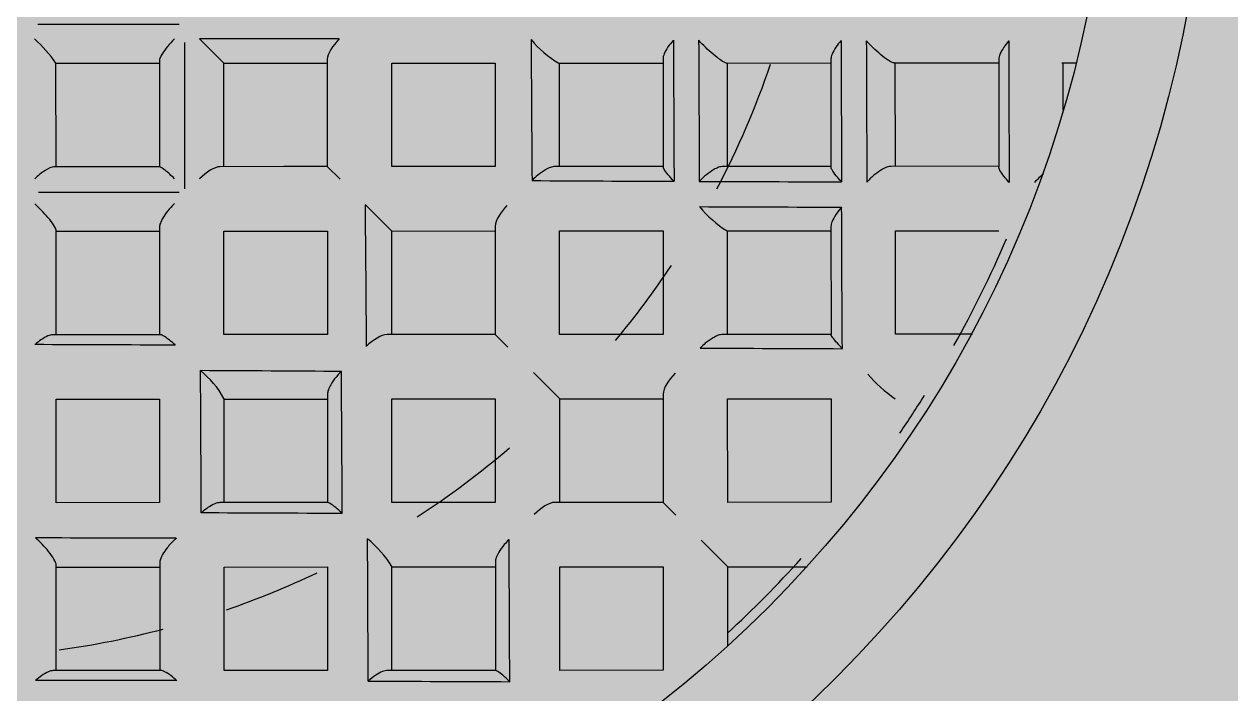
# Model space of a CAD drawing. Header units: millimetres. Extents: x 307301 to 459443, y -2888111 to -2805601.
# Drawn here: x 311709.55 to 311715.54, y -2812707.36 to -2812704.04 of the extents above; entities that cross this region are included whole.
import ezdxf

# ---------------------------------------------------------------- set-up
doc = ezdxf.new("R2010")
doc.units = ezdxf.units.MM
doc.header["$LTSCALE"] = 10
doc.header["$MEASUREMENT"] = 0
for name, color, linetype in [('$DDT_AUDIT_GENERATED_(131)', 7, 'Continuous'), ('$DDT_AUDIT_GENERATED_(159)', 7, 'Continuous'), ('$DDT_AUDIT_GENERATED_(15E)', 7, 'Continuous'), ('$DDT_AUDIT_GENERATED_(224)', 7, 'Continuous'), ('$DDT_AUDIT_GENERATED_(77)', 7, 'Continuous'), ('$DDT_AUDIT_GENERATED_(7E)', 7, 'Continuous'), ('$DDT_AUDIT_GENERATED_(901)', 7, 'Continuous'), ('$DDT_AUDIT_GENERATED_(E33)', 7, 'Continuous'), ('BMA  furniture', 6, 'Continuous'), ('Furniture - Plan', 3, 'Continuous')]:
    doc.layers.add(name, color=color, linetype=linetype)

# ---------------------------------------------------------------- blocks, each defined once
blk = doc.blocks.new('TUFTUFTU')
at = {"layer": 'Furniture - Plan', "ltscale": 0.01}
h = blk.add_hatch(color=250, dxfattribs=at)
h.dxf.hatch_style = 1
h.set_gradient(color1=(51, 51, 51), color2=(105, 105, 105), one_color=1, tint=0.41, name='INVCYLINDER')
edge = h.paths.add_edge_path()
edge.add_arc((1413476.938, -245799), 296.526, 0, 360)
at = {"layer": '$DDT_AUDIT_GENERATED_(131)', "color": 6, "linetype": 'Continuous'}
for start, end in [(132.6956, 137.8704), (145.7477, 147.984), (150.8264, 156.6984)]:
    blk.add_arc((1413476.938, -245799), 11.517, start, end, dxfattribs=at)
at = {"layer": '$DDT_AUDIT_GENERATED_(159)', "color": 6, "linetype": 'Continuous'}
for start, end in [(97.8084, 104.7406), (109.0568, 115.4445), (122.9248, 130.4438), (140.2891, 146.4102), (152.2081, 161.0698)]:
    blk.add_arc((1413476.938, -245799), 8.71, start, end, dxfattribs=at)
at = {"layer": '$DDT_AUDIT_GENERATED_(15E)', "color": 3, "linetype": 'Continuous'}
for radius in [295.946, 295.558]:
    blk.add_circle((1413476.938, -245799), radius, dxfattribs=at)
at = {"layer": '$DDT_AUDIT_GENERATED_(224)', "color": 3, "linetype": 'Continuous'}
for radius in [300, 296.526, 296.132]:
    blk.add_circle((1413476.938, -245799), radius, dxfattribs=at)
at = {"layer": '$DDT_AUDIT_GENERATED_(77)', "color": 6, "linetype": 'Continuous'}
for radius in [20.285, 17.962, 12.581]:
    blk.add_circle((1413476.938, -245799), radius, dxfattribs=at)
blk.add_arc((1413476.938, -245799), 18.03, 345.0261, 285.0261, dxfattribs=at)
at = {"layer": '$DDT_AUDIT_GENERATED_(7E)', "color": 6, "linetype": 'Continuous'}
for radius in [62.905, 61.937]:
    blk.add_circle((1413476.938, -245799), radius, dxfattribs=at)
at = {"layer": '$DDT_AUDIT_GENERATED_(901)', "color": 6, "linetype": 'Continuous'}
for p, q in [((1413469.763, -245790.168), (1413470.789, -245790.167)), ((1413469.764, -245791.193), (1413469.763, -245790.168)), ((1413470.789, -245790.167), (1413470.79, -245791.193)), ((1413471.425, -245790.167), (1413472.498, -245790.166)), ((1413471.428, -245791.24), (1413471.428, -245790.167)), ((1413472.454, -245790.166), (1413472.454, -245791.196)), ((1413473.093, -245791.192), (1413473.092, -245790.166)), ((1413473.092, -245790.166), (1413474.118, -245790.166)), ((1413474.118, -245790.166), (1413474.119, -245791.191)), ((1413474.743, -245790.165), (1413475.814, -245790.165)), ((1413474.757, -245791.23), (1413474.757, -245790.165)), ((1413475.783, -245790.165), (1413475.783, -245791.21)), ((1413469.125, -245790.407), (1413469.125, -245791.194)), ((1413469.125, -245791.194), (1413468.338, -245791.194)), ((1413469.125, -245791.194), (1413469.387, -245791.456)), ((1413470.79, -245791.193), (1413469.764, -245791.193)), ((1413472.454, -245791.192), (1413471.428, -245791.193)), ((1413474.119, -245791.191), (1413473.093, -245791.192)), ((1413475.783, -245791.191), (1413474.757, -245791.191)), ((1413469.639, -245791.707), (1413469.764, -245791.832)), ((1413468.099, -245791.833), (1413469.125, -245791.832)), ((1413468.1, -245792.859), (1413468.099, -245791.833)), ((1413469.125, -245791.832), (1413469.126, -245792.858)), ((1413469.764, -245792.906), (1413469.764, -245791.832)), ((1413469.764, -245791.832), (1413470.838, -245791.832)), ((1413470.79, -245791.832), (1413470.79, -245792.857)), ((1413471.429, -245792.857), (1413471.429, -245791.831)), ((1413471.429, -245791.831), (1413472.454, -245791.831)), ((1413472.454, -245791.831), (1413472.455, -245792.857)), ((1413473.089, -245791.831), (1413474.16, -245791.83)), ((1413473.094, -245792.903), (1413473.093, -245791.831)), ((1413474.119, -245791.83), (1413474.119, -245792.863)), ((1413474.758, -245791.83), (1413475.784, -245791.829)), ((1413474.758, -245792.856), (1413474.758, -245791.83)), ((1413475.784, -245791.829), (1413475.784, -245792.855)), ((1413469.126, -245792.858), (1413468.1, -245792.859)), ((1413470.79, -245792.857), (1413469.764, -245792.858)), ((1413470.79, -245792.857), (1413471.052, -245793.119)), ((1413472.455, -245792.857), (1413471.429, -245792.857)), ((1413474.119, -245792.856), (1413473.094, -245792.856)), ((1413475.784, -245792.855), (1413474.758, -245792.856)), ((1413471.304, -245793.371), (1413471.429, -245793.496)), ((1413466.697, -245793.498), (1413467.461, -245793.498)), ((1413467.461, -245793.498), (1413467.462, -245794.524)), ((1413468.101, -245794.567), (1413468.1, -245793.495)), ((1413468.1, -245793.497), (1413469.173, -245793.497)), ((1413469.126, -245793.497), (1413469.126, -245794.523)), ((1413469.765, -245793.497), (1413470.791, -245793.496)), ((1413469.765, -245794.523), (1413469.765, -245793.497)), ((1413470.791, -245793.496), (1413470.791, -245794.522)), ((1413471.429, -245793.496), (1413472.503, -245793.495)), ((1413471.43, -245794.569), (1413471.429, -245793.496)), ((1413472.455, -245793.495), (1413472.456, -245794.521)), ((1413473.094, -245794.521), (1413473.094, -245793.495)), ((1413473.094, -245793.495), (1413474.12, -245793.495)), ((1413474.12, -245793.495), (1413474.12, -245794.521)), ((1413474.75, -245793.494), (1413475.819, -245793.494)), ((1413474.759, -245794.279), (1413474.758, -245793.494)), ((1413475.784, -245793.494), (1413475.784, -245793.804)), ((1413475.784, -245793.804), (1413475.785, -245794.53)), ((1413474.759, -245794.559), (1413474.759, -245794.279)), ((1413467.462, -245794.524), (1413466.436, -245794.524)), ((1413469.13, -245794.523), (1413468.101, -245794.523)), ((1413470.791, -245794.522), (1413469.765, -245794.523)), ((1413472.456, -245794.521), (1413471.43, -245794.522)), ((1413472.456, -245794.521), (1413472.718, -245794.783)), ((1413474.12, -245794.521), (1413473.094, -245794.521)), ((1413475.785, -245794.52), (1413474.759, -245794.52)), ((1413475.958, -245794.907), (1413474.564, -245794.907)), ((1413472.969, -245795.035), (1413473.095, -245795.16)), ((1413474.507, -245794.94), (1413474.508, -245796.391)), ((1413466.437, -245796.226), (1413466.436, -245795.153)), ((1413466.436, -245795.163), (1413467.505, -245795.162)), ((1413467.462, -245795.162), (1413467.463, -245796.188)), ((1413468.101, -245796.227), (1413468.101, -245795.155)), ((1413468.101, -245795.162), (1413469.171, -245795.162)), ((1413469.127, -245795.162), (1413469.127, -245796.187)), ((1413469.766, -245796.228), (1413469.765, -245795.157)), ((1413469.765, -245795.161), (1413470.838, -245795.161)), ((1413470.791, -245795.161), (1413470.792, -245796.187)), ((1413471.431, -245796.186), (1413471.43, -245795.16)), ((1413471.43, -245795.16), (1413472.456, -245795.16)), ((1413472.456, -245795.16), (1413472.456, -245796.186)), ((1413473.095, -245795.591), (1413473.095, -245795.16)), ((1413473.095, -245795.16), (1413473.526, -245795.16)), ((1413473.526, -245795.16), (1413474.159, -245795.159)), ((1413474.12, -245795.159), (1413474.121, -245796.185)), ((1413474.757, -245795.159), (1413475.807, -245795.159)), ((1413474.76, -245796.206), (1413474.759, -245795.159)), ((1413475.785, -245795.159), (1413475.786, -245796.187)), ((1413473.095, -245796.224), (1413473.095, -245795.591)), ((1413465.798, -245795.719), (1413465.798, -245796.189)), ((1413465.812, -245796.189), (1413465.671, -245796.189)), ((1413467.475, -245796.188), (1413466.437, -245796.189)), ((1413469.137, -245796.187), (1413468.101, -245796.188)), ((1413470.799, -245796.187), (1413469.766, -245796.187)), ((1413472.456, -245796.186), (1413471.431, -245796.186)), ((1413474.121, -245796.185), (1413473.095, -245796.186)), ((1413474.121, -245796.185), (1413474.363, -245796.427)), ((1413475.786, -245796.184), (1413474.76, -245796.185)), ((1413472.976, -245796.427), (1413474.363, -245796.427)), ((1413475.964, -245796.571), (1413474.565, -245796.572))]:
    blk.add_line(p, q, dxfattribs=at)
for centre, radius, start, end in [((1415259.21, -245781.917), 1787.943, 180.260784, 180.305924), ((1414868.102, -245784.23), 1395.425, 180.239399, 180.297288), ((1413476.672, -244820.323), 969.745, 269.876862, 269.959495), ((1413473.436, -245790.575), 1.162, 212.3198, 230.3959), ((1413476.858, -245058.032), 733.448, 269.82308, 269.932155), ((1413479.583, -244324.888), 1466.849, 269.74077, 269.795413), ((1414495.127, -245786.295), 1022.195, 180.304189, 180.383121), ((1414332.802, -245788.051), 858.465, 180.245407, 180.339537), ((1413466.664, -245794.021), 1.411, 40.5105, 55.4572), ((1413474.988, -245792.365), 1.001, 209.8476, 230.5892), ((1413483.718, -243995.311), 1797.851, 269.65697, 269.701513), ((1413461.641, -247540.433), 1747.089, 89.745654, 89.79185), ((1414410.117, -245786.804), 937.434, 180.401846, 180.487663), ((1413477.199, -245307.953), 485.444, 269.69349, 269.85777), ((1413468.51, -245795.505), 1.162, 39.6562, 57.7323), ((1413463.174, -247258.902), 1464.152, 89.756176, 89.811348), ((1413465.537, -245794.515), 0.732, 308.4799, 318.1342), ((1411643.18, -245801.017), 1823.164, 0.144928, 0.188983), ((1411871.796, -245801.424), 1595.962, 0.180084, 0.230369), ((1413463.672, -247163.98), 1368.978, 89.760007, 89.819025), ((1411903.637, -245801.538), 1564.372, 0.187877, 0.239169), ((1412005.115, -245802.647), 1464.311, 0.24395, 0.298697), ((1413465.383, -246773.19), 978.185, 89.667209, 89.749692), ((1412002.879, -245802.985), 1466.799, 0.256692, 0.311337), ((1411673.157, -245807.421), 1797.951, 0.350594, 0.395135), ((1413470.301, -245797.055), 1.001, 39.4629, 60.2045), ((1413476.92, -245795.397), 1.382, 214.8378, 228.0932)]:
    blk.add_arc(centre, radius, start, end, dxfattribs=at)
for points in [[(1413472.689, -245790.06), (1413472.217, -245790.059), (1413471.75, -245790.057), (1413471.286, -245790.055)], [(1413470.838, -245791.832), (1413470.896, -245791.832), (1413470.978, -245791.777), (1413471.044, -245791.713)], [(1413469.646, -245793.112), (1413469.71, -245793.047), (1413469.764, -245792.964), (1413469.764, -245792.906)], [(1413467.988, -245793.356), (1413467.991, -245793.82), (1413467.993, -245794.287), (1413467.995, -245794.758)], [(1413472.503, -245793.495), (1413472.56, -245793.495), (1413472.641, -245793.442), (1413472.707, -245793.379)], [(1413471.314, -245794.774), (1413471.377, -245794.708), (1413471.43, -245794.627), (1413471.43, -245794.569)], [(1413474.159, -245795.159), (1413474.213, -245795.159), (1413474.295, -245795.104), (1413474.362, -245795.04)], [(1413472.976, -245796.427), (1413473.04, -245796.36), (1413473.095, -245796.278), (1413473.095, -245796.224)]]:
    blk.add_open_spline(points, degree=3, dxfattribs=at)
for points, knots in [([(1413471.286, -245790.055), (1413471.287, -245790.056), (1413471.287, -245790.057), (1413471.288, -245790.057), (1413471.312, -245790.08), (1413471.335, -245790.1), (1413471.355, -245790.118), (1413471.374, -245790.134), (1413471.391, -245790.147), (1413471.404, -245790.156), (1413471.414, -245790.163), (1413471.421, -245790.167), (1413471.425, -245790.167)], [0, 0, 0, 0, 0.013084, 0.013084, 0.013084, 0.39311, 0.39311, 0.39311, 0.743636, 0.743636, 0.743636, 1, 1, 1, 1]), ([(1413472.498, -245790.166), (1413472.512, -245790.166), (1413472.529, -245790.162), (1413472.547, -245790.155), (1413472.569, -245790.147), (1413472.592, -245790.134), (1413472.615, -245790.118), (1413472.639, -245790.102), (1413472.663, -245790.083), (1413472.686, -245790.063), (1413472.687, -245790.062), (1413472.688, -245790.061), (1413472.689, -245790.06)], [0, 0, 0, 0, 0.279991, 0.279991, 0.279991, 0.629241, 0.629241, 0.629241, 0.985245, 0.985245, 0.985245, 1, 1, 1, 1]), ([(1413474.588, -245790.065), (1413474.589, -245790.066), (1413474.59, -245790.067), (1413474.591, -245790.068), (1413474.609, -245790.084), (1413474.627, -245790.099), (1413474.644, -245790.112), (1413474.667, -245790.13), (1413474.689, -245790.144), (1413474.708, -245790.154), (1413474.722, -245790.161), (1413474.734, -245790.165), (1413474.743, -245790.165)], [0, 0, 0, 0, 0.014142, 0.014142, 0.014142, 0.312027, 0.312027, 0.312027, 0.706914, 0.706914, 0.706914, 1, 1, 1, 1]), ([(1413475.814, -245790.165), (1413475.827, -245790.165), (1413475.843, -245790.16), (1413475.86, -245790.153), (1413475.882, -245790.144), (1413475.905, -245790.13), (1413475.93, -245790.113), (1413475.947, -245790.1), (1413475.966, -245790.085), (1413475.984, -245790.07), (1413475.985, -245790.069), (1413475.986, -245790.068), (1413475.987, -245790.067)], [0, 0, 0, 0, 0.303302, 0.303302, 0.303302, 0.695194, 0.695194, 0.695194, 0.985076, 0.985076, 0.985076, 1, 1, 1, 1]), ([(1413475.783, -245791.21), (1413475.783, -245791.238), (1413475.819, -245791.295), (1413475.899, -245791.395), (1413475.945, -245791.441), (1413475.989, -245791.48)], [0, 0, 0, 0, 0.5, 0.5, 1, 1, 1, 1]), ([(1413471.293, -245791.464), (1413471.294, -245791.463), (1413471.295, -245791.462), (1413471.296, -245791.461), (1413471.311, -245791.446), (1413471.326, -245791.43), (1413471.34, -245791.413), (1413471.361, -245791.389), (1413471.38, -245791.363), (1413471.395, -245791.337), (1413471.405, -245791.32), (1413471.413, -245791.303), (1413471.419, -245791.286), (1413471.425, -245791.27), (1413471.428, -245791.254), (1413471.428, -245791.24)], [0, 0, 0, 0, 0.013205, 0.013205, 0.013205, 0.234096, 0.234096, 0.234096, 0.56363, 0.56363, 0.56363, 0.780538, 0.780538, 0.780538, 1, 1, 1, 1]), ([(1413474.593, -245791.477), (1413474.594, -245791.476), (1413474.595, -245791.475), (1413474.596, -245791.475), (1413474.6, -245791.471), (1413474.603, -245791.467), (1413474.607, -245791.464), (1413474.634, -245791.439), (1413474.66, -245791.411), (1413474.682, -245791.382), (1413474.7, -245791.36), (1413474.716, -245791.337), (1413474.729, -245791.314), (1413474.737, -245791.299), (1413474.744, -245791.283), (1413474.749, -245791.269), (1413474.755, -245791.255), (1413474.757, -245791.241), (1413474.757, -245791.23)], [0, 0, 0, 0, 0.011715, 0.011715, 0.011715, 0.060732, 0.060732, 0.060732, 0.397296, 0.397296, 0.397296, 0.654831, 0.654831, 0.654831, 0.826479, 0.826479, 0.826479, 1, 1, 1, 1]), ([(1413472.946, -245791.722), (1413472.947, -245791.723), (1413472.948, -245791.724), (1413472.949, -245791.724), (1413472.971, -245791.745), (1413472.992, -245791.764), (1413473.012, -245791.78), (1413473.032, -245791.797), (1413473.05, -245791.811), (1413473.065, -245791.82), (1413473.075, -245791.826), (1413473.084, -245791.831), (1413473.089, -245791.831)], [0, 0, 0, 0, 0.013311, 0.013311, 0.013311, 0.371992, 0.371992, 0.371992, 0.734773, 0.734773, 0.734773, 1, 1, 1, 1]), ([(1413474.16, -245791.83), (1413474.174, -245791.83), (1413474.191, -245791.826), (1413474.209, -245791.819), (1413474.231, -245791.81), (1413474.254, -245791.797), (1413474.278, -245791.781), (1413474.299, -245791.766), (1413474.321, -245791.749), (1413474.342, -245791.73), (1413474.343, -245791.729), (1413474.344, -245791.728), (1413474.345, -245791.728)], [0, 0, 0, 0, 0.289598, 0.289598, 0.289598, 0.65437, 0.65437, 0.65437, 0.985088, 0.985088, 0.985088, 1, 1, 1, 1]), ([(1413472.954, -245793.13), (1413472.955, -245793.129), (1413472.956, -245793.128), (1413472.957, -245793.127), (1413472.975, -245793.111), (1413472.992, -245793.093), (1413473.007, -245793.074), (1413473.028, -245793.05), (1413473.046, -245793.024), (1413473.061, -245792.998), (1413473.071, -245792.982), (1413473.079, -245792.965), (1413473.084, -245792.948), (1413473.09, -245792.932), (1413473.094, -245792.917), (1413473.094, -245792.903)], [0, 0, 0, 0, 0.013003, 0.013003, 0.013003, 0.256763, 0.256763, 0.256763, 0.576735, 0.576735, 0.576735, 0.787133, 0.787133, 0.787133, 1, 1, 1, 1]), ([(1413467.988, -245793.356), (1413467.989, -245793.356), (1413467.99, -245793.357), (1413467.991, -245793.358), (1413468.013, -245793.382), (1413468.034, -245793.405), (1413468.051, -245793.425), (1413468.067, -245793.444), (1413468.081, -245793.461), (1413468.09, -245793.474), (1413468.096, -245793.483), (1413468.1, -245793.491), (1413468.1, -245793.495)], [0, 0, 0, 0, 0.013084, 0.013084, 0.013084, 0.39311, 0.39311, 0.39311, 0.743636, 0.743636, 0.743636, 1, 1, 1, 1]), ([(1413469.173, -245793.497), (1413469.187, -245793.497), (1413469.203, -245793.493), (1413469.22, -245793.488), (1413469.236, -245793.482), (1413469.253, -245793.473), (1413469.27, -245793.463), (1413469.296, -245793.448), (1413469.322, -245793.429), (1413469.347, -245793.409), (1413469.363, -245793.395), (1413469.379, -245793.38), (1413469.394, -245793.364), (1413469.395, -245793.363), (1413469.396, -245793.362), (1413469.397, -245793.361)], [0, 0, 0, 0, 0.219462, 0.219462, 0.219462, 0.43637, 0.43637, 0.43637, 0.765904, 0.765904, 0.765904, 0.986795, 0.986795, 0.986795, 1, 1, 1, 1]), ([(1413474.602, -245793.39), (1413474.603, -245793.391), (1413474.604, -245793.392), (1413474.605, -245793.393), (1413474.625, -245793.411), (1413474.645, -245793.428), (1413474.663, -245793.442), (1413474.684, -245793.459), (1413474.704, -245793.474), (1413474.721, -245793.483), (1413474.733, -245793.49), (1413474.743, -245793.494), (1413474.75, -245793.494)], [0, 0, 0, 0, 0.013705, 0.013705, 0.013705, 0.340198, 0.340198, 0.340198, 0.720806, 0.720806, 0.720806, 1, 1, 1, 1]), ([(1413475.819, -245793.494), (1413475.832, -245793.494), (1413475.848, -245793.49), (1413475.865, -245793.482), (1413475.887, -245793.473), (1413475.911, -245793.459), (1413475.935, -245793.442), (1413475.954, -245793.429), (1413475.973, -245793.414), (1413475.991, -245793.398), (1413475.992, -245793.397), (1413475.993, -245793.397), (1413475.994, -245793.396)], [0, 0, 0, 0, 0.301267, 0.301267, 0.301267, 0.68809, 0.68809, 0.68809, 0.98501, 0.98501, 0.98501, 1, 1, 1, 1]), ([(1413467.995, -245794.758), (1413467.995, -245794.757), (1413467.996, -245794.757), (1413467.997, -245794.756), (1413468.018, -245794.733), (1413468.037, -245794.709), (1413468.053, -245794.685), (1413468.068, -245794.662), (1413468.081, -245794.638), (1413468.09, -245794.616), (1413468.097, -245794.599), (1413468.101, -245794.582), (1413468.101, -245794.567)], [0, 0, 0, 0, 0.014755, 0.014755, 0.014755, 0.370759, 0.370759, 0.370759, 0.720009, 0.720009, 0.720009, 1, 1, 1, 1]), ([(1413474.609, -245794.792), (1413474.61, -245794.792), (1413474.611, -245794.791), (1413474.612, -245794.79), (1413474.635, -245794.768), (1413474.657, -245794.744), (1413474.678, -245794.719), (1413474.697, -245794.695), (1413474.714, -245794.671), (1413474.728, -245794.647), (1413474.737, -245794.631), (1413474.745, -245794.615), (1413474.75, -245794.6), (1413474.756, -245794.585), (1413474.759, -245794.571), (1413474.759, -245794.559)], [0, 0, 0, 0, 0.012306, 0.012306, 0.012306, 0.321674, 0.321674, 0.321674, 0.615302, 0.615302, 0.615302, 0.806528, 0.806528, 0.806528, 1, 1, 1, 1]), ([(1413475.785, -245794.53), (1413475.785, -245794.551), (1413475.822, -245794.605), (1413475.904, -245794.703), (1413475.951, -245794.75), (1413475.996, -245794.792)], [0, 0, 0, 0, 0.5, 0.5, 1, 1, 1, 1]), ([(1413466.333, -245795.003), (1413466.334, -245795.004), (1413466.335, -245795.005), (1413466.336, -245795.006), (1413466.353, -245795.026), (1413466.37, -245795.045), (1413466.384, -245795.063), (1413466.401, -245795.085), (1413466.416, -245795.106), (1413466.425, -245795.123), (1413466.432, -245795.135), (1413466.436, -245795.146), (1413466.436, -245795.153)], [0, 0, 0, 0, 0.013794, 0.013794, 0.013794, 0.332699, 0.332699, 0.332699, 0.717117, 0.717117, 0.717117, 1, 1, 1, 1]), ([(1413467.505, -245795.162), (1413467.517, -245795.162), (1413467.531, -245795.159), (1413467.547, -245795.154), (1413467.562, -245795.149), (1413467.578, -245795.141), (1413467.593, -245795.132), (1413467.617, -245795.118), (1413467.642, -245795.101), (1413467.665, -245795.083), (1413467.692, -245795.06), (1413467.718, -245795.036), (1413467.742, -245795.01), (1413467.743, -245795.009), (1413467.744, -245795.008), (1413467.744, -245795.007)], [0, 0, 0, 0, 0.187816, 0.187816, 0.187816, 0.373526, 0.373526, 0.373526, 0.654344, 0.654344, 0.654344, 0.987809, 0.987809, 0.987809, 1, 1, 1, 1]), ([(1413467.996, -245795.008), (1413467.996, -245795.009), (1413467.997, -245795.01), (1413467.998, -245795.011), (1413468.017, -245795.031), (1413468.034, -245795.051), (1413468.049, -245795.07), (1413468.066, -245795.091), (1413468.08, -245795.111), (1413468.09, -245795.127), (1413468.097, -245795.139), (1413468.101, -245795.149), (1413468.101, -245795.155)], [0, 0, 0, 0, 0.013593, 0.013593, 0.013593, 0.347736, 0.347736, 0.347736, 0.724088, 0.724088, 0.724088, 1, 1, 1, 1]), ([(1413469.171, -245795.162), (1413469.184, -245795.162), (1413469.199, -245795.158), (1413469.215, -245795.153), (1413469.23, -245795.147), (1413469.247, -245795.139), (1413469.263, -245795.13), (1413469.288, -245795.116), (1413469.313, -245795.098), (1413469.336, -245795.079), (1413469.36, -245795.06), (1413469.382, -245795.038), (1413469.403, -245795.016), (1413469.404, -245795.015), (1413469.405, -245795.014), (1413469.406, -245795.013)], [0, 0, 0, 0, 0.198123, 0.198123, 0.198123, 0.393986, 0.393986, 0.393986, 0.691201, 0.691201, 0.691201, 0.987467, 0.987467, 0.987467, 1, 1, 1, 1]), ([(1413469.657, -245795.014), (1413469.658, -245795.015), (1413469.658, -245795.016), (1413469.659, -245795.017), (1413469.68, -245795.039), (1413469.699, -245795.061), (1413469.715, -245795.08), (1413469.732, -245795.1), (1413469.746, -245795.118), (1413469.755, -245795.133), (1413469.761, -245795.143), (1413469.765, -245795.152), (1413469.765, -245795.157)], [0, 0, 0, 0, 0.013311, 0.013311, 0.013311, 0.371992, 0.371992, 0.371992, 0.734773, 0.734773, 0.734773, 1, 1, 1, 1]), ([(1413470.838, -245795.161), (1413470.851, -245795.161), (1413470.867, -245795.157), (1413470.883, -245795.152), (1413470.899, -245795.146), (1413470.916, -245795.138), (1413470.933, -245795.128), (1413470.959, -245795.113), (1413470.985, -245795.095), (1413471.009, -245795.074), (1413471.027, -245795.059), (1413471.045, -245795.042), (1413471.062, -245795.024), (1413471.063, -245795.023), (1413471.064, -245795.022), (1413471.065, -245795.021)], [0, 0, 0, 0, 0.212867, 0.212867, 0.212867, 0.423265, 0.423265, 0.423265, 0.743237, 0.743237, 0.743237, 0.986997, 0.986997, 0.986997, 1, 1, 1, 1]), ([(1413474.609, -245795.039), (1413474.642, -245795.071), (1413474.673, -245795.099), (1413474.726, -245795.143), (1413474.749, -245795.159), (1413474.757, -245795.159)], [0, 0, 0, 0, 0.5, 0.5, 1, 1, 1, 1]), ([(1413475.807, -245795.159), (1413475.828, -245795.159), (1413475.86, -245795.143), (1413475.927, -245795.099), (1413475.962, -245795.071), (1413475.996, -245795.039)], [0, 0, 0, 0, 0.5, 0.5, 1, 1, 1, 1]), ([(1413466.337, -245796.405), (1413466.338, -245796.404), (1413466.339, -245796.403), (1413466.34, -245796.402), (1413466.357, -245796.383), (1413466.373, -245796.363), (1413466.386, -245796.343), (1413466.403, -245796.319), (1413466.416, -245796.295), (1413466.425, -245796.273), (1413466.433, -245796.256), (1413466.437, -245796.239), (1413466.437, -245796.226)], [0, 0, 0, 0, 0.014965, 0.014965, 0.014965, 0.324839, 0.324839, 0.324839, 0.702876, 0.702876, 0.702876, 1, 1, 1, 1]), ([(1413467.475, -245796.188), (1413467.487, -245796.188), (1413467.508, -245796.198), (1413467.557, -245796.229), (1413467.583, -245796.249), (1413467.66, -245796.314), (1413467.709, -245796.363), (1413467.749, -245796.408)], [0, 0, 0, 0, 0.25, 0.25, 0.5, 0.5, 1, 1, 1, 1]), ([(1413468.001, -245796.408), (1413468.002, -245796.408), (1413468.003, -245796.407), (1413468.003, -245796.406), (1413468.021, -245796.386), (1413468.037, -245796.365), (1413468.051, -245796.345), (1413468.068, -245796.321), (1413468.081, -245796.297), (1413468.09, -245796.275), (1413468.097, -245796.257), (1413468.101, -245796.241), (1413468.101, -245796.227)], [0, 0, 0, 0, 0.014955, 0.014955, 0.014955, 0.332887, 0.332887, 0.332887, 0.705714, 0.705714, 0.705714, 1, 1, 1, 1]), ([(1413469.137, -245796.187), (1413469.148, -245796.187), (1413469.169, -245796.197), (1413469.217, -245796.23), (1413469.244, -245796.251), (1413469.322, -245796.318), (1413469.371, -245796.367), (1413469.412, -245796.412)], [0, 0, 0, 0, 0.25, 0.25, 0.5, 0.5, 1, 1, 1, 1]), ([(1413469.664, -245796.413), (1413469.665, -245796.412), (1413469.665, -245796.411), (1413469.666, -245796.41), (1413469.685, -245796.389), (1413469.702, -245796.368), (1413469.717, -245796.346), (1413469.733, -245796.323), (1413469.746, -245796.299), (1413469.755, -245796.277), (1413469.762, -245796.259), (1413469.766, -245796.242), (1413469.766, -245796.228)], [0, 0, 0, 0, 0.014912, 0.014912, 0.014912, 0.34563, 0.34563, 0.34563, 0.710402, 0.710402, 0.710402, 1, 1, 1, 1]), ([(1413474.61, -245796.426), (1413474.611, -245796.426), (1413474.611, -245796.425), (1413474.612, -245796.424), (1413474.636, -245796.4), (1413474.658, -245796.375), (1413474.679, -245796.351), (1413474.698, -245796.327), (1413474.716, -245796.304), (1413474.729, -245796.281), (1413474.738, -245796.267), (1413474.746, -245796.253), (1413474.751, -245796.24), (1413474.757, -245796.227), (1413474.76, -245796.215), (1413474.76, -245796.206)], [0, 0, 0, 0, 0.012123, 0.012123, 0.012123, 0.325956, 0.325956, 0.325956, 0.621561, 0.621561, 0.621561, 0.809611, 0.809611, 0.809611, 1, 1, 1, 1])]:
    blk.add_open_spline(points, degree=3, knots=knots, dxfattribs=at)
at = {"layer": '$DDT_AUDIT_GENERATED_(E33)', "color": 6, "linetype": 'Continuous'}
blk.add_circle((1413476.938, -245799), 11.613, dxfattribs=at)
blk = doc.blocks.new('SDTYTYT')
at = {"layer": 'Furniture - Plan', "color": 3, "xscale": 0.5000000000000486, "yscale": 0.5000000000000486, "zscale": 0.5000000000000486, "rotation": 180}
blk.add_blockref('TUFTUFTU', (925445.3989, -2867082.7135), dxfattribs=at)

msp = doc.modelspace()

# ---------------------------------------------------------------- block references
at = {"layer": 'BMA  furniture'}
msp.add_blockref('SDTYTYT', (93002.2056, -68519.6117, 0.0555), dxfattribs=at)

doc.saveas('drawing.dxf')
